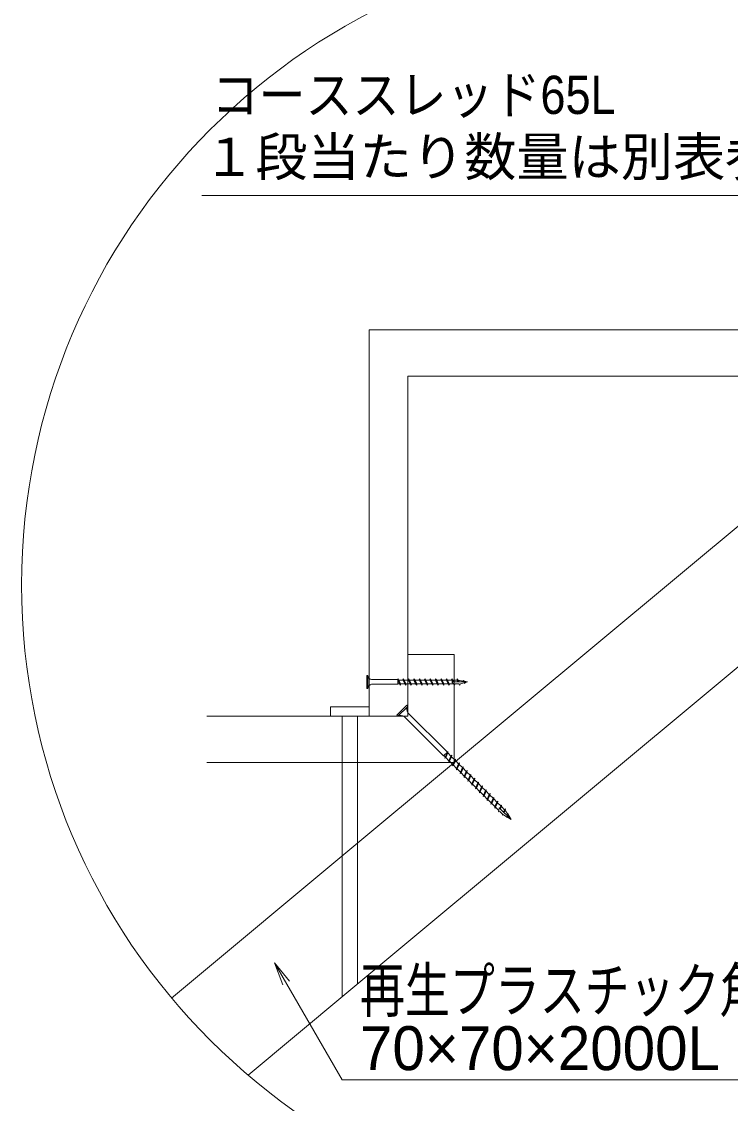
# Model space of a CAD drawing. Units: millimetres at full size, sheet at 1:20; details may follow other scales. Extents: x 0 to 8400, y 0 to 5940.
# Drawn here: x 2562 to 3479, y 795 to 2194 of the extents above; entities that cross this region are included whole.
import ezdxf
from ezdxf.enums import TextEntityAlignment as Align

# ---------------------------------------------------------------- set-up
doc = ezdxf.new("R2010")
doc.units = ezdxf.units.MM
doc.header["$LTSCALE"] = 20
for name, color, linetype, lineweight in [('コーススレッド', 7, 'Continuous', 18), ('メッキ鋼棒', 7, 'Continuous', 18), ('図形枠', 7, 'Continuous', 15), ('引出線', 7, 'Continuous', 13), ('角材', 7, 'Continuous', 18), ('階段本体', 7, 'Continuous', 18)]:
    doc.layers.add(name, color=color, linetype=linetype, lineweight=lineweight)
doc.layers.add('文字', color=7, linetype='Continuous')
doc.styles.add('Arial', font='')
doc.styles.add('ＭＳ Ｐゴシック', font='')
doc.styles.get('Arial').set_extended_font_data('Arial')
doc.styles.get('ＭＳ Ｐゴシック').set_extended_font_data('MS PGothic')

# ---------------------------------------------------------------- blocks, each defined once
blk = doc.blocks.new('open_arrow')
at = {"color": 0, "linetype": 'Continuous', "lineweight": -2}
blk.add_lwpolyline([(7.5, 1.25), (0, 0), (7.5, -1.25)], dxfattribs=at)

msp = doc.modelspace()

# ---------------------------------------------------------------- linework, layer by layer
at = {"layer": 'コーススレッド'}
for p, q in [((3008.71, 1348.78), (3008.71, 1331.98)), ((3008.71, 1348.78), (3010.11, 1348.78)), ((3010.11, 1348.78), (3010.11, 1331.98)), ((3014.71, 1343.38), (3048.71, 1343.38)), ((3048.71, 1344.58), (3048.71, 1337.38)), ((3048.71, 1344.58), (3052.21, 1336.18)), ((3048.71, 1344.58), (3050.07, 1342.88)), ((3048.71, 1343.38), (3050.89, 1337.88)), ((3050.07, 1342.88), (3055.71, 1342.88)), ((3050.07, 1342.88), (3052.15, 1337.88)), ((3055, 1342.88), (3055.71, 1344.58)), ((3055.71, 1344.58), (3059.21, 1336.18)), ((3055.71, 1344.58), (3059.21, 1336.18)), ((3055.71, 1344.58), (3057.07, 1342.88)), ((3055.71, 1342.88), (3057.83, 1337.88)), ((3057.07, 1342.88), (3062.71, 1342.88)), ((3057.07, 1342.88), (3059.21, 1337.88)), ((3062, 1342.88), (3062.71, 1344.58)), ((3062.71, 1344.58), (3066.21, 1336.18)), ((3062.71, 1344.58), (3064.07, 1342.88)), ((3062.71, 1342.88), (3064.83, 1337.88)), ((3064.07, 1342.88), (3069.71, 1342.88)), ((3064.07, 1342.88), (3066.21, 1337.88)), ((3069, 1342.88), (3069.71, 1344.58)), ((3069.71, 1344.58), (3073.21, 1336.18)), ((3069.71, 1344.58), (3071.07, 1342.88)), ((3069.71, 1342.88), (3071.83, 1337.88)), ((3071.07, 1342.88), (3076.71, 1342.88)), ((3071.07, 1342.88), (3073.21, 1337.88)), ((3076, 1342.88), (3076.71, 1344.58)), ((3076.71, 1344.58), (3080.21, 1336.18)), ((3076.71, 1344.58), (3078.07, 1342.88)), ((3076.71, 1342.88), (3078.83, 1337.88)), ((3078.07, 1342.88), (3083.71, 1342.88)), ((3078.07, 1342.88), (3080.21, 1337.88)), ((3083, 1342.88), (3083.71, 1344.58)), ((3083.71, 1344.58), (3087.21, 1336.18)), ((3083.71, 1344.58), (3085.07, 1342.88)), ((3083.71, 1342.88), (3085.83, 1337.88)), ((3085.07, 1342.88), (3090.71, 1342.88)), ((3085.07, 1342.88), (3087.21, 1337.88)), ((3090, 1342.88), (3090.71, 1344.58)), ((3090.71, 1344.58), (3094.21, 1336.18)), ((3090.71, 1344.58), (3092.07, 1342.88)), ((3090.71, 1342.88), (3092.83, 1337.88)), ((3092.07, 1342.88), (3097.71, 1342.88)), ((3092.07, 1342.88), (3094.21, 1337.88)), ((3097, 1342.88), (3097.71, 1344.58)), ((3097.71, 1344.58), (3101.21, 1336.18)), ((3097.71, 1344.58), (3099.07, 1342.88)), ((3097.71, 1342.88), (3099.83, 1337.88)), ((3099.07, 1342.88), (3104.71, 1342.88)), ((3099.07, 1342.88), (3101.21, 1337.88)), ((3104, 1342.88), (3104.71, 1344.58)), ((3104.71, 1344.58), (3108.21, 1336.18)), ((3104.71, 1344.58), (3106.07, 1342.88)), ((3104.71, 1342.88), (3106.83, 1337.88)), ((3106.07, 1342.88), (3111.71, 1342.88)), ((3106.07, 1342.88), (3108.21, 1337.88)), ((3111, 1342.88), (3111.71, 1344.58)), ((3111.71, 1344.58), (3115.21, 1336.18)), ((3111.71, 1344.58), (3113.07, 1342.88)), ((3111.71, 1342.88), (3113.83, 1337.88)), ((3113.07, 1342.88), (3118.71, 1342.88)), ((3113.07, 1342.88), (3115.21, 1337.88)), ((3118, 1342.88), (3118.71, 1344.58)), ((3118.71, 1344.58), (3120.46, 1340.38)), ((3118.71, 1344.58), (3120.07, 1342.88)), ((3118.71, 1342.88), (3119.77, 1340.38)), ((3120.07, 1342.88), (3125.71, 1342.88)), ((3120.07, 1342.88), (3121.14, 1340.38)), ((3125, 1342.88), (3125.71, 1344.58)), ((3125.71, 1344.58), (3127.46, 1340.38)), ((3125.71, 1344.58), (3127.07, 1342.88)), ((3125.71, 1342.88), (3126.77, 1340.38)), ((3127.07, 1342.88), (3128.14, 1340.38)), ((3133.49, 1341.45), (3127.07, 1342.88)), ((3008.71, 1331.98), (3010.11, 1331.98)), ((3014.71, 1337.38), (3048.71, 1337.38)), ((3048.71, 1337.38), (3049.8, 1337.88)), ((3049.8, 1337.88), (3050.89, 1337.88)), ((3052.21, 1336.18), (3050.89, 1337.88)), ((3052.15, 1337.88), (3057.83, 1337.88)), ((3052.21, 1336.18), (3052.92, 1337.88)), ((3059.21, 1336.18), (3057.83, 1337.88)), ((3059.21, 1337.88), (3064.83, 1337.88)), ((3059.21, 1336.18), (3059.92, 1337.88)), ((3066.21, 1336.18), (3064.83, 1337.88)), ((3066.21, 1337.88), (3071.83, 1337.88)), ((3066.21, 1336.18), (3066.92, 1337.88)), ((3073.21, 1336.18), (3071.83, 1337.88)), ((3073.21, 1337.88), (3078.83, 1337.88)), ((3073.21, 1336.18), (3073.92, 1337.88)), ((3080.21, 1336.18), (3078.83, 1337.88)), ((3080.21, 1337.88), (3085.83, 1337.88)), ((3080.21, 1336.18), (3080.92, 1337.88)), ((3087.21, 1336.18), (3085.83, 1337.88)), ((3087.21, 1337.88), (3092.83, 1337.88)), ((3087.21, 1336.18), (3087.92, 1337.88)), ((3094.21, 1336.18), (3092.83, 1337.88)), ((3094.21, 1337.88), (3099.83, 1337.88)), ((3094.21, 1336.18), (3094.92, 1337.88)), ((3101.21, 1336.18), (3099.83, 1337.88)), ((3101.21, 1337.88), (3106.83, 1337.88)), ((3101.21, 1336.18), (3101.92, 1337.88)), ((3108.21, 1336.18), (3106.83, 1337.88)), ((3108.21, 1337.88), (3113.83, 1337.88)), ((3108.21, 1336.18), (3108.92, 1337.88)), ((3115.21, 1336.18), (3113.83, 1337.88)), ((3115.21, 1337.88), (3120.83, 1337.88)), ((3115.21, 1336.18), (3115.92, 1337.88)), ((3120.83, 1337.88), (3118.81, 1340.38)), ((3118.81, 1340.38), (3119.77, 1340.38)), ((3138.71, 1340.38), (3119.77, 1340.38)), ((3122.21, 1336.18), (3120.83, 1337.88)), ((3122.21, 1336.18), (3122.92, 1337.88)), ((3122.92, 1337.88), (3127.83, 1337.88)), ((3129.21, 1336.18), (3127.83, 1337.88)), ((3129.21, 1336.18), (3129.92, 1337.88)), ((3134.45, 1339.11), (3129.92, 1337.88)), ((3133.7, 1342.28), (3132.87, 1341.66)), ((3133.49, 1341.45), (3133.92, 1340.38)), ((3133.7, 1342.17), (3134.58, 1341.25)), ((3133.7, 1342.12), (3134.47, 1340.38)), ((3135.3, 1338.31), (3134.42, 1339.13)), ((3134.53, 1341.19), (3134.88, 1340.38)), ((3138.71, 1340.38), (3134.56, 1341.27)), ((3138.71, 1340.38), (3135.29, 1339.4)), ((3135.3, 1338.41), (3135.3, 1339.34)), ((3060.27, 1310.21), (3047.54, 1297.48)), ((3061.68, 1308.79), (3048.96, 1296.07)), ((3060.27, 1310.21), (3061.68, 1308.79)), ((3047.54, 1297.48), (3048.96, 1296.07)), ((3057.16, 1295.78), (3108.07, 1244.87)), ((3061.97, 1300.59), (3112.88, 1249.68)), ((3108.07, 1244.87), (3112.88, 1249.68)), ((3113.66, 1250.46), (3109.77, 1241.62)), ((3112.88, 1249.68), (3110.04, 1243.47)), ((3113.39, 1248.61), (3110.79, 1242.71)), ((3113.66, 1250.46), (3112.88, 1249.68)), ((3113.66, 1250.46), (3113.39, 1248.61)), ((3113.39, 1248.61), (3117.58, 1244.41)), ((3118.61, 1245.51), (3114.72, 1236.67)), ((3117.13, 1244.86), (3118.61, 1245.51)), ((3118.61, 1245.51), (3118.34, 1243.66)), ((3108.07, 1244.87), (3108.62, 1244.88)), ((3108.62, 1244.88), (3110.04, 1243.47)), ((3110.04, 1243.47), (3109.77, 1241.62)), ((3109.77, 1241.62), (3111.24, 1242.27)), ((3110.79, 1242.71), (3114.99, 1238.52)), ((3114.99, 1238.52), (3114.72, 1236.67)), ((3114.72, 1236.67), (3116.19, 1237.32)), ((3117.58, 1244.41), (3114.99, 1238.52)), ((3118.34, 1243.66), (3115.74, 1237.76)), ((3115.74, 1237.76), (3119.94, 1233.57)), ((3118.34, 1243.66), (3122.53, 1239.46)), ((3123.56, 1240.56), (3119.67, 1231.72)), ((3119.94, 1233.57), (3119.67, 1231.72)), ((3119.67, 1231.72), (3121.14, 1232.37)), ((3122.53, 1239.46), (3119.94, 1233.57)), ((3123.29, 1238.71), (3120.69, 1232.81)), ((3120.69, 1232.81), (3124.88, 1228.62)), ((3122.08, 1239.91), (3123.56, 1240.56)), ((3123.56, 1240.56), (3123.29, 1238.71)), ((3123.29, 1238.71), (3127.48, 1234.51)), ((3128.51, 1235.61), (3124.62, 1226.77)), ((3127.48, 1234.51), (3124.88, 1228.62)), ((3128.24, 1233.76), (3125.64, 1227.86)), ((3127.03, 1234.96), (3128.51, 1235.61)), ((3128.51, 1235.61), (3128.24, 1233.76)), ((3128.24, 1233.76), (3132.43, 1229.56)), ((3124.88, 1228.62), (3124.62, 1226.77)), ((3124.62, 1226.77), (3126.09, 1227.42)), ((3125.64, 1227.86), (3129.83, 1223.67)), ((3133.45, 1230.66), (3129.57, 1221.82)), ((3129.83, 1223.67), (3129.57, 1221.82)), ((3129.57, 1221.82), (3131.04, 1222.47)), ((3132.43, 1229.56), (3129.83, 1223.67)), ((3133.19, 1228.81), (3130.59, 1222.91)), ((3130.59, 1222.91), (3134.78, 1218.72)), ((3131.98, 1230.01), (3133.45, 1230.66)), ((3133.45, 1230.66), (3133.19, 1228.81)), ((3133.19, 1228.81), (3137.38, 1224.61)), ((3138.4, 1225.71), (3134.52, 1216.87)), ((3134.78, 1218.72), (3134.52, 1216.87)), ((3134.52, 1216.87), (3135.99, 1217.52)), ((3137.38, 1224.61), (3134.78, 1218.72)), ((3138.14, 1223.86), (3135.54, 1217.96)), ((3135.54, 1217.96), (3139.73, 1213.77)), ((3136.93, 1225.06), (3138.4, 1225.71)), ((3138.4, 1225.71), (3138.14, 1223.86)), ((3138.14, 1223.86), (3142.33, 1219.67)), ((3143.35, 1220.76), (3139.47, 1211.92)), ((3142.33, 1219.67), (3139.73, 1213.77)), ((3143.09, 1218.91), (3140.49, 1213.01)), ((3141.88, 1220.11), (3143.35, 1220.76)), ((3143.35, 1220.76), (3143.09, 1218.91)), ((3143.09, 1218.91), (3147.28, 1214.72)), ((3139.73, 1213.77), (3139.47, 1211.92)), ((3139.47, 1211.92), (3140.94, 1212.57)), ((3140.49, 1213.01), (3144.68, 1208.82)), ((3148.3, 1215.81), (3144.41, 1206.97)), ((3144.68, 1208.82), (3144.41, 1206.97)), ((3144.41, 1206.97), (3145.89, 1207.62)), ((3147.28, 1214.72), (3144.68, 1208.82)), ((3148.04, 1213.96), (3145.44, 1208.06)), ((3145.44, 1208.06), (3149.63, 1203.87)), ((3146.83, 1215.16), (3148.3, 1215.81)), ((3148.3, 1215.81), (3148.04, 1213.96)), ((3148.04, 1213.96), (3152.23, 1209.77)), ((3153.25, 1210.86), (3149.36, 1202.02)), ((3149.63, 1203.87), (3149.36, 1202.02)), ((3152.23, 1209.77), (3149.63, 1203.87)), ((3152.98, 1209.01), (3150.39, 1203.11)), ((3150.39, 1203.11), (3154.58, 1198.92)), ((3151.78, 1210.21), (3153.25, 1210.86)), ((3153.25, 1210.86), (3152.98, 1209.01)), ((3152.98, 1209.01), (3157.18, 1204.82)), ((3158.2, 1205.91), (3154.31, 1197.07)), ((3157.18, 1204.82), (3154.58, 1198.92)), ((3157.93, 1204.06), (3155.34, 1198.16)), ((3156.73, 1205.26), (3158.2, 1205.91)), ((3158.2, 1205.91), (3157.93, 1204.06)), ((3157.93, 1204.06), (3162.13, 1199.87)), ((3149.36, 1202.02), (3150.84, 1202.67)), ((3154.58, 1198.92), (3154.31, 1197.07)), ((3154.31, 1197.07), (3155.79, 1197.72)), ((3155.34, 1198.16), (3159.53, 1193.97)), ((3163.15, 1200.96), (3159.26, 1192.12)), ((3159.53, 1193.97), (3159.26, 1192.12)), ((3159.26, 1192.12), (3160.74, 1192.77)), ((3162.13, 1199.87), (3159.53, 1193.97)), ((3162.88, 1199.11), (3160.29, 1193.22)), ((3160.29, 1193.22), (3164.48, 1189.02)), ((3161.68, 1200.31), (3163.15, 1200.96)), ((3163.15, 1200.96), (3162.88, 1199.11)), ((3162.88, 1199.11), (3167.08, 1194.92)), ((3168.1, 1196.01), (3164.21, 1187.17)), ((3164.48, 1189.02), (3164.21, 1187.17)), ((3167.08, 1194.92), (3164.48, 1189.02)), ((3167.83, 1194.16), (3165.24, 1188.27)), ((3166.63, 1195.36), (3168.1, 1196.01)), ((3168.1, 1196.01), (3167.83, 1194.16)), ((3167.83, 1194.16), (3172.03, 1189.97)), ((3173.05, 1191.06), (3169.16, 1182.22)), ((3172.03, 1189.97), (3169.43, 1184.07)), ((3172.78, 1189.21), (3170.19, 1183.32)), ((3171.58, 1190.41), (3173.05, 1191.06)), ((3173.05, 1191.06), (3172.78, 1189.21)), ((3172.78, 1189.21), (3176.97, 1185.02)), ((3164.21, 1187.17), (3165.69, 1187.82)), ((3165.24, 1188.27), (3169.43, 1184.07)), ((3169.43, 1184.07), (3169.16, 1182.22)), ((3169.16, 1182.22), (3170.64, 1182.87)), ((3170.19, 1183.32), (3174.38, 1179.12)), ((3178, 1186.11), (3174.11, 1177.27)), ((3174.38, 1179.12), (3174.11, 1177.27)), ((3174.11, 1177.27), (3175.59, 1177.92)), ((3176.97, 1185.02), (3174.38, 1179.12)), ((3177.73, 1184.26), (3175.14, 1178.37)), ((3175.14, 1178.37), (3179.33, 1174.17)), ((3176.53, 1185.46), (3178, 1186.11)), ((3178, 1186.11), (3177.73, 1184.26)), ((3177.73, 1184.26), (3181.92, 1180.07)), ((3179.33, 1174.17), (3179.96, 1177.79)), ((3195.33, 1162.42), (3179.96, 1177.79)), ((3181.92, 1180.07), (3180.63, 1177.12)), ((3182.95, 1181.16), (3181.01, 1176.74)), ((3182.68, 1179.31), (3181.39, 1176.36)), ((3181.48, 1180.51), (3182.95, 1181.16)), ((3182.95, 1181.16), (3182.68, 1179.31)), ((3182.68, 1179.31), (3186.87, 1175.12)), ((3186.87, 1175.12), (3185.58, 1172.17)), ((3187.9, 1176.21), (3185.87, 1171.87)), ((3186.43, 1175.56), (3187.9, 1176.21)), ((3187.9, 1176.21), (3187.63, 1174.36)), ((3179.33, 1174.17), (3179.06, 1172.32)), ((3179.06, 1172.32), (3180.54, 1172.97)), ((3180.54, 1172.97), (3183.85, 1169.66)), ((3183.85, 1169.66), (3184.34, 1169.35)), ((3184.34, 1169.35), (3184.18, 1168.24)), ((3184.18, 1168.24), (3185.35, 1168.71)), ((3185.19, 1168.81), (3189.51, 1166.09)), ((3187.63, 1174.36), (3186.34, 1171.41)), ((3187.63, 1174.36), (3188.09, 1173.9)), ((3188.09, 1173.9), (3190.95, 1169.36)), ((3189.51, 1165.45), (3189.51, 1166.09)), ((3189.51, 1165.45), (3190.17, 1165.67)), ((3189.97, 1165.8), (3195.33, 1162.42)), ((3190.95, 1169.36), (3190.17, 1167.58)), ((3191.46, 1169.87), (3190.36, 1167.38)), ((3191.3, 1168.81), (3190.58, 1167.17)), ((3190.81, 1169.58), (3191.46, 1169.87)), ((3191.46, 1169.87), (3191.3, 1168.81)), ((3191.3, 1168.81), (3195.33, 1162.42))]:
    msp.add_line(p, q, dxfattribs=at)
for centre, radius, start, end in [((3016.14, 1349.26), 6.05, 184.54958, 256.30258), ((3016, 1331.62), 5.9, 102.61279, 176.53506), ((3068.26, 1304.91), 7.63, 149.45494, 214.49492), ((3052.83, 1289.33), 7.77, 56.13472, 119.91541)]:
    msp.add_arc(centre, radius, start, end, dxfattribs=at)
at = {"layer": 'メッキ鋼棒'}
for p, q in [((2976.73, 1296.07), (2976.73, 1235.72)), ((2996.72, 1296.07), (2996.72, 1235.72)), ((2976.73, 1235.72), (2976.73, 1118.75)), ((2996.72, 1235.72), (2996.72, 1131.98)), ((2996.72, 1131.98), (2996.72, 950.26)), ((2976.73, 1118.75), (2976.73, 933.17)), ((2980.32, 936.17), (3000.9, 953.32))]:
    msp.add_line(p, q, dxfattribs=at)
msp.add_lwpolyline([(2961.73, 1296.07), (3011.71, 1296.07), (3011.71, 1308.06), (2961.73, 1308.06)], close=True, dxfattribs=at)
at = {"layer": '図形枠'}
msp.add_circle((3395.28, 1465.88), 832.83, dxfattribs=at)
at = {"layer": '引出線'}
for points in [[(3670.65, 1843.95), (3598.18, 1969.48), (2803.3, 1969.48), (2795.3, 1969.48)], [(2889.47, 977.03), (2976.73, 825.9), (3556.26, 825.9), (3564.26, 825.9)]]:
    msp.add_lwpolyline(points, dxfattribs=at)
at = {"layer": '角材'}
for p, q in [((2999.88, 1134.62), (4035.94, 1998)), ((3000.9, 953.32), (4116.25, 1882.78)), ((2756.35, 931.68), (2999.88, 1134.62)), ((2855.21, 831.9), (2980.32, 936.17))]:
    msp.add_line(p, q, dxfattribs=at)
at = {"layer": '階段本体'}
for p, q in [((3011.71, 1296.07), (3011.71, 1795.82)), ((3011.71, 1795.82), (3661.39, 1795.82)), ((3401.52, 1735.85), (3061.68, 1735.85)), ((3061.68, 1735.85), (3061.68, 1296.07)), ((3578.77, 1735.85), (3401.52, 1735.85)), ((3061.68, 1376.03), (3121.65, 1376.03)), ((3121.65, 1376.03), (3121.65, 1236.1)), ((2801.96, 1296.07), (3061.68, 1296.07)), ((3061.68, 1296.07), (3011.71, 1296.07)), ((3121.65, 1236.1), (2801.81, 1236.1))]:
    msp.add_line(p, q, dxfattribs=at)

# ---------------------------------------------------------------- block references
at = {"layer": '引出線', "xscale": 4, "yscale": 4, "rotation": 300}
msp.add_blockref('open_arrow', (2889.47, 977.03), dxfattribs=at)

# ---------------------------------------------------------------- texts
at = {"layer": '文字'}
for s, height, style, width, p in [('コーススレッド65L', 49.49, 'ＭＳ Ｐゴシック', 0.9, (2807.96, 2059.97)), ('再生プラスチック角材', 56.82, 'Arial', 0.75, (2999.91, 896.49)), ('70×70×2000L', 56.82, 'Arial', 0.95, (2999.91, 821.36))]:
    msp.add_text(s, height=height, dxfattribs=dict(at, style=style, width=width)).set_placement(p, align=Align.BOTTOM_LEFT)
at = {"layer": '文字', "style": 'ＭＳ Ｐゴシック'}
msp.add_text('１段当たり数量は別表参照', height=49.49, dxfattribs=at).set_placement((2797.1, 1979.89), align=Align.BOTTOM_LEFT)

doc.saveas('drawing.dxf')
